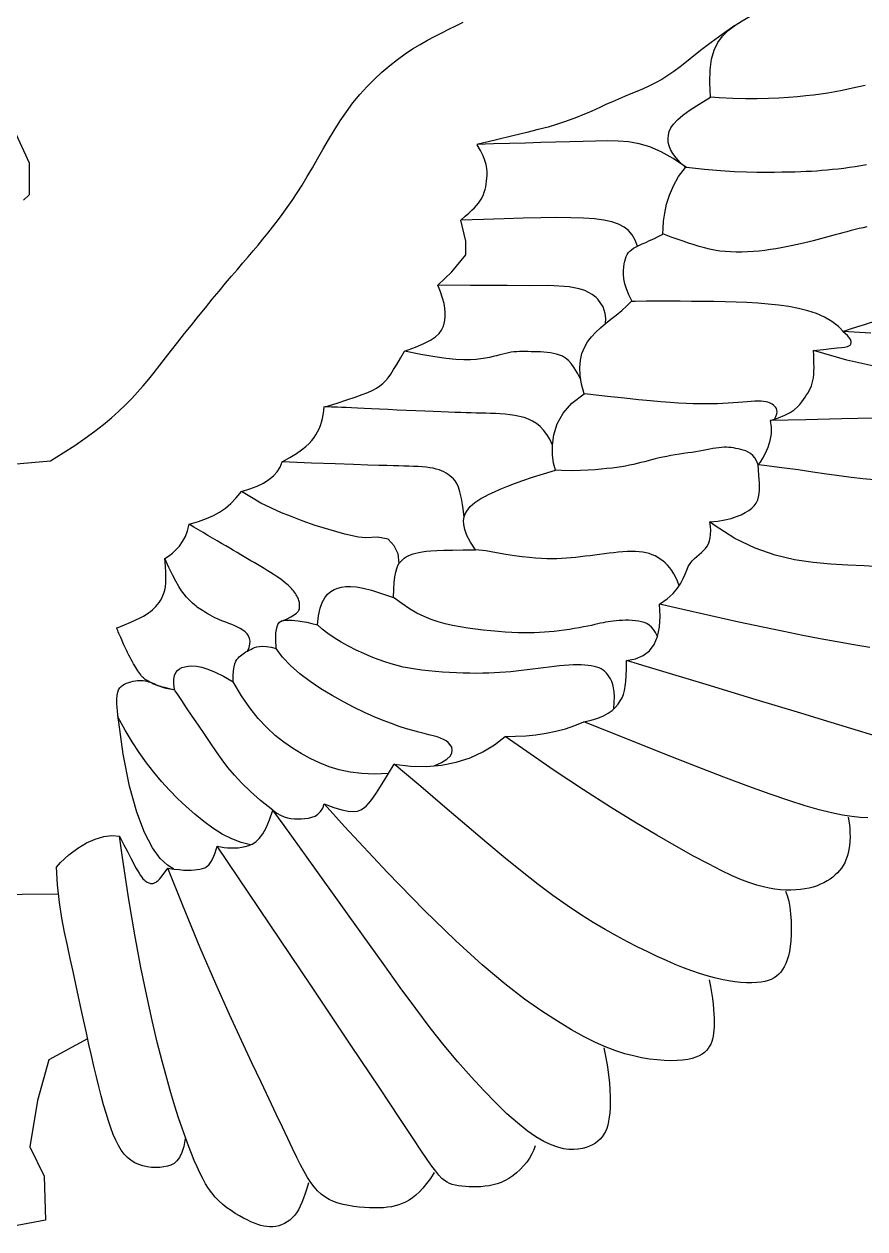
# Paper-space layout 'A0' of a CAD drawing. Header units: millimetres. Extents: x -364 to 825, y -1 to 840.
# Drawn here: x 653.198 to 655.865, y 91.096 to 94.917 of the extents above; entities that cross this region are included whole.
import ezdxf

# ---------------------------------------------------------------- set-up
doc = ezdxf.new("R2010")
doc.units = ezdxf.units.MM
doc.layers.add('ARQ_Vista 01', color=1, linetype='Continuous')

# ---------------------------------------------------------------- blocks, each defined once
blk = doc.blocks.new('BRASÃO ESTADO PARANÁ')
at = {"layer": 'ARQ_Vista 01'}
for points in [[(3334.889, -31011.854), (3335.492, -31011.475), (3336.042, -31011.113), (3336.544, -31010.766), (3337.002, -31010.432), (3337.419, -31010.108), (3337.801, -31009.792), (3338.151, -31009.482), (3338.474, -31009.177), (3338.773, -31008.873), (3339.055, -31008.568), (3339.325, -31008.259), (3339.587, -31007.943), (3339.848, -31007.618), (3340.112, -31007.281), (3340.385, -31006.928), (3340.672, -31006.558), (3340.978, -31006.169), (3341.298, -31005.764), (3341.628, -31005.351), (3341.963, -31004.935), (3342.299, -31004.521), (3342.631, -31004.116), (3342.954, -31003.725), (3343.263, -31003.355), (3343.555, -31003.01), (3343.83, -31002.686), (3344.092, -31002.379), (3344.343, -31002.086), (3344.585, -31001.802), (3344.821, -31001.523), (3345.053, -31001.243), (3345.284, -31000.96), (3345.515, -31000.669), (3345.747, -31000.368), (3345.981, -31000.054), (3346.216, -30999.727), (3346.453, -30999.385), (3346.692, -30999.025), (3346.933, -30998.647), (3347.176, -30998.247), (3347.422, -30997.827), (3347.673, -30997.389), (3347.929, -30996.94), (3348.193, -30996.485), (3348.467, -30996.029), (3348.753, -30995.578), (3349.052, -30995.139), (3349.366, -30994.715), (3349.696, -30994.311), (3350.04, -30993.93), (3350.395, -30993.572), (3350.757, -30993.236), (3351.125, -30992.923), (3351.494, -30992.634), (3351.861, -30992.369), (3352.224, -30992.128), (3352.58, -30991.912), (3352.93, -30991.715), (3353.276, -30991.532), (3353.618, -30991.359), (3353.959, -30991.191), (3354.301, -30991.022), (3354.644, -30990.847)], [(3333.14, -30996.015), (3333.858, -30997.58), (3333.858, -30999.114), (3333.594, -30999.367)], [(3331.763, -31012.128), (3334.889, -31011.854)], [(3366.49, -30994.446), (3366.453, -30993.733), (3366.472, -30993.128), (3366.546, -30992.618), (3366.672, -30992.189), (3366.847, -30991.827), (3367.07, -30991.519), (3367.339, -30991.251), (3367.651, -30991.009), (3368.004, -30990.782), (3368.396, -30990.559), (3368.828, -30990.333), (3369.297, -30990.097), (3369.804, -30989.841), (3370.346, -30989.558), (3370.922, -30989.239), (3371.532, -30988.878)], [(3367.651, -30991.009), (3367.048, -30991.434), (3366.53, -30991.816), (3366.081, -30992.16), (3365.69, -30992.469), (3365.345, -30992.745), (3365.031, -30992.991), (3364.737, -30993.212), (3364.45, -30993.41), (3364.16, -30993.588), (3363.864, -30993.75), (3363.566, -30993.898), (3363.266, -30994.034), (3362.966, -30994.163), (3362.668, -30994.287), (3362.372, -30994.408), (3362.08, -30994.531), (3361.793, -30994.656), (3361.511, -30994.783), (3361.229, -30994.912), (3360.947, -30995.041), (3360.663, -30995.169), (3360.374, -30995.294), (3360.078, -30995.415), (3359.774, -30995.532), (3359.456, -30995.644), (3359.108, -30995.754), (3358.71, -30995.87), (3358.244, -30995.995), (3357.69, -30996.136), (3357.028, -30996.297), (3356.241, -30996.484), (3355.307, -30996.703)], [(3373.904, -30993.885), (3373.52, -30993.969), (3373.151, -30994.047), (3372.798, -30994.118), (3372.455, -30994.182), (3372.116, -30994.241), (3371.773, -30994.293), (3371.419, -30994.34), (3371.049, -30994.383), (3370.654, -30994.42), (3370.228, -30994.454), (3369.766, -30994.483), (3369.266, -30994.506), (3368.73, -30994.52), (3368.159, -30994.521), (3367.553, -30994.508), (3366.912, -30994.477), (3366.49, -30994.446)], [(3365.288, -30997.813), (3365.041, -30997.573), (3364.842, -30997.35), (3364.689, -30997.144), (3364.577, -30996.95), (3364.503, -30996.767), (3364.464, -30996.592), (3364.455, -30996.422), (3364.473, -30996.255), (3364.518, -30996.087), (3364.598, -30995.913), (3364.725, -30995.728), (3364.911, -30995.527), (3365.169, -30995.303), (3365.51, -30995.052), (3365.947, -30994.768), (3366.49, -30994.446)], [(3365.34, -30997.812), (3364.703, -30997.377), (3364.122, -30997.052), (3363.582, -30996.822), (3363.069, -30996.671), (3362.567, -30996.584), (3362.063, -30996.545), (3361.541, -30996.538), (3360.987, -30996.549), (3360.39, -30996.564), (3359.751, -30996.581), (3359.075, -30996.599), (3358.367, -30996.618), (3357.631, -30996.638), (3356.872, -30996.659), (3356.096, -30996.681), (3355.307, -30996.703)], [(3373.959, -30997.685), (3373.686, -30997.732), (3373.413, -30997.774), (3373.141, -30997.814), (3372.871, -30997.85), (3372.603, -30997.882), (3372.339, -30997.911), (3372.08, -30997.936), (3371.825, -30997.958), (3371.576, -30997.977), (3371.328, -30997.992), (3371.075, -30998.005), (3370.812, -30998.015), (3370.534, -30998.024), (3370.235, -30998.031), (3369.91, -30998.036), (3369.554, -30998.041), (3369.16, -30998.045), (3368.716, -30998.044), (3368.212, -30998.034), (3367.634, -30998.01), (3366.971, -30997.968), (3366.21, -30997.903), (3365.34, -30997.812), (3365.279, -30997.804)], [(3354.539, -31000.325), (3354.74, -31000.145), (3354.913, -30999.99), (3355.06, -30999.855), (3355.184, -30999.735), (3355.288, -30999.626), (3355.375, -30999.524), (3355.449, -30999.424), (3355.512, -30999.323), (3355.568, -30999.215), (3355.616, -30999.102), (3355.658, -30998.983), (3355.693, -30998.859), (3355.723, -30998.73), (3355.747, -30998.596), (3355.766, -30998.458), (3355.78, -30998.317), (3355.79, -30998.171), (3355.79, -30998.017), (3355.776, -30997.852), (3355.743, -30997.672), (3355.686, -30997.473), (3355.599, -30997.251), (3355.478, -30997.002), (3355.318, -30996.722)], [(3364.209, -31000.996), (3364.216, -31000.717), (3364.242, -31000.378), (3364.296, -30999.991), (3364.386, -30999.57), (3364.521, -30999.128), (3364.711, -30998.679), (3364.963, -30998.236), (3365.288, -30997.813)], [(3353.434, -31003.445), (3353.434, -31003.445), (3354.103, -31002.8), (3354.778, -31001.987), (3354.777, -31001.337), (3354.539, -31000.325)], [(3362.997, -31001.576), (3362.881, -31001.287), (3362.739, -31001.04), (3362.564, -31000.832), (3362.348, -31000.66), (3362.085, -31000.52), (3361.766, -31000.411), (3361.385, -31000.329), (3360.934, -31000.27), (3360.407, -31000.233), (3359.803, -31000.214), (3359.121, -31000.21), (3358.361, -31000.219), (3357.523, -31000.238), (3356.607, -31000.263), (3355.612, -31000.293), (3354.539, -31000.325)], [(3373.985, -31000.653), (3373.802, -31000.691), (3373.612, -31000.734), (3373.419, -31000.781), (3373.223, -31000.831), (3373.027, -31000.882), (3372.834, -31000.933), (3372.646, -31000.984), (3372.464, -31001.033), (3372.287, -31001.081), (3372.112, -31001.127), (3371.938, -31001.174), (3371.763, -31001.22), (3371.584, -31001.266), (3371.4, -31001.313), (3371.208, -31001.361), (3371.007, -31001.411), (3370.797, -31001.462), (3370.578, -31001.513), (3370.35, -31001.563), (3370.114, -31001.612), (3369.87, -31001.658), (3369.618, -31001.702), (3369.358, -31001.742), (3369.092, -31001.778), (3368.82, -31001.808), (3368.545, -31001.833), (3368.269, -31001.85), (3367.994, -31001.86), (3367.721, -31001.861), (3367.452, -31001.854), (3367.19, -31001.836), (3366.936, -31001.807), (3366.688, -31001.768), (3366.443, -31001.719), (3366.198, -31001.661), (3365.952, -31001.593), (3365.702, -31001.517), (3365.444, -31001.434), (3365.177, -31001.342), (3364.898, -31001.243), (3364.604, -31001.137), (3364.293, -31001.022), (3364.209, -31000.99)], [(3362.721, -31004.197), (3362.572, -31003.899), (3362.464, -31003.624), (3362.389, -31003.372), (3362.345, -31003.142), (3362.324, -31002.934), (3362.323, -31002.746), (3362.335, -31002.577), (3362.356, -31002.426), (3362.381, -31002.293), (3362.412, -31002.176), (3362.45, -31002.071), (3362.496, -31001.978), (3362.554, -31001.895), (3362.624, -31001.818), (3362.709, -31001.747), (3362.81, -31001.678), (3362.929, -31001.611), (3363.065, -31001.542), (3363.218, -31001.471), (3363.387, -31001.394), (3363.571, -31001.31), (3363.77, -31001.217), (3363.983, -31001.113), (3364.209, -31000.996)], [(3372.824, -31005.668), (3373.198, -31005.531), (3373.542, -31005.417), (3373.861, -31005.319), (3374.158, -31005.231), (3374.434, -31005.147), (3374.694, -31005.061), (3374.941, -31004.967), (3375.177, -31004.859), (3375.404, -31004.731), (3375.62, -31004.577), (3375.819, -31004.389), (3375.997, -31004.163), (3376.151, -31003.892), (3376.275, -31003.568), (3376.366, -31003.187), (3376.418, -31002.742)], [(3351.843, -31006.599), (3352.36, -31006.414), (3352.769, -31006.24), (3353.085, -31006.073), (3353.32, -31005.912), (3353.489, -31005.754), (3353.605, -31005.598), (3353.681, -31005.441), (3353.731, -31005.281), (3353.766, -31005.115), (3353.786, -31004.941), (3353.788, -31004.752), (3353.77, -31004.545), (3353.728, -31004.315), (3353.659, -31004.058), (3353.562, -31003.77), (3353.433, -31003.445)], [(3361.468, -31005.28), (3361.475, -31005.037), (3361.45, -31004.805), (3361.348, -31004.485), (3361.1, -31004.113), (3361.021, -31004.029), (3360.83, -31003.882), (3360.474, -31003.706), (3360.197, -31003.616), (3359.721, -31003.518), (3358.74, -31003.458), (3357.8, -31003.482), (3356.758, -31003.454), (3355.894, -31003.454), (3354.989, -31003.453), (3353.433, -31003.445)], [(3374.165, -31005.742), (3372.824, -31005.668)], [(3360.434, -31008.645), (3360.31, -31008.182), (3360.242, -31007.761), (3360.226, -31007.378), (3360.259, -31007.03), (3360.335, -31006.714), (3360.451, -31006.425), (3360.602, -31006.162), (3360.784, -31005.919), (3360.993, -31005.695), (3361.223, -31005.484), (3361.468, -31005.28), (3361.722, -31005.079), (3361.98, -31004.876), (3362.237, -31004.664), (3362.485, -31004.44), (3362.721, -31004.197)], [(3372.886, -31005.717), (3372.619, -31005.425), (3372.307, -31005.178), (3371.955, -31004.972), (3371.566, -31004.802), (3371.147, -31004.665), (3370.702, -31004.555), (3370.235, -31004.468), (3369.752, -31004.4), (3369.256, -31004.346), (3368.75, -31004.305), (3368.235, -31004.274), (3367.713, -31004.252), (3367.185, -31004.237), (3366.653, -31004.228), (3366.118, -31004.222), (3365.581, -31004.218), (3365.044, -31004.214), (3364.507, -31004.212), (3363.97, -31004.212), (3363.43, -31004.215), (3362.89, -31004.223), (3362.69, -31004.229)], [(3371.429, -31006.566), (3371.905, -31006.516), (3372.276, -31006.478), (3372.556, -31006.448), (3372.759, -31006.425), (3372.9, -31006.407), (3372.992, -31006.392), (3373.051, -31006.379), (3373.091, -31006.366), (3373.123, -31006.351), (3373.151, -31006.333), (3373.174, -31006.313), (3373.193, -31006.291), (3373.207, -31006.266), (3373.217, -31006.238), (3373.224, -31006.207), (3373.227, -31006.174), (3373.226, -31006.136), (3373.218, -31006.095), (3373.199, -31006.047), (3373.167, -31005.992), (3373.117, -31005.928), (3373.045, -31005.853), (3372.949, -31005.767), (3372.824, -31005.668)], [(3374.604, -31007.387), (3373.027, -31007.039), (3371.429, -31006.566)], [(3348.041, -31009.264), (3348.604, -31009.088), (3349.081, -31008.935), (3349.48, -31008.802), (3349.812, -31008.684), (3350.086, -31008.576), (3350.312, -31008.473), (3350.5, -31008.371), (3350.659, -31008.265), (3350.799, -31008.151), (3350.926, -31008.022), (3351.05, -31007.873), (3351.175, -31007.697), (3351.31, -31007.487), (3351.462, -31007.239), (3351.637, -31006.945), (3351.843, -31006.599)], [(3360.276, -31007.972), (3360.118, -31007.656), (3359.968, -31007.402), (3359.824, -31007.202), (3359.683, -31007.048), (3359.544, -31006.934), (3359.405, -31006.85), (3359.265, -31006.79), (3359.121, -31006.747), (3358.973, -31006.713), (3358.82, -31006.687), (3358.665, -31006.667), (3358.509, -31006.653), (3358.352, -31006.643), (3358.197, -31006.636), (3358.044, -31006.632), (3357.895, -31006.628), (3357.751, -31006.625), (3357.611, -31006.623), (3357.475, -31006.623), (3357.341, -31006.626), (3357.21, -31006.632), (3357.078, -31006.643), (3356.947, -31006.659), (3356.815, -31006.681), (3356.681, -31006.71), (3356.543, -31006.744), (3356.399, -31006.782), (3356.245, -31006.823), (3356.081, -31006.865), (3355.903, -31006.905), (3355.709, -31006.944), (3355.497, -31006.978), (3355.262, -31007.007), (3354.993, -31007.025), (3354.675, -31007.026), (3354.293, -31007.006), (3353.833, -31006.959), (3353.281, -31006.879), (3352.623, -31006.761), (3351.843, -31006.599)], [(3369.367, -31009.929), (3369.745, -31009.799), (3370.053, -31009.667), (3370.299, -31009.536), (3370.494, -31009.406), (3370.646, -31009.279), (3370.765, -31009.154), (3370.861, -31009.033), (3370.944, -31008.917), (3371.021, -31008.806), (3371.093, -31008.698), (3371.16, -31008.592), (3371.222, -31008.486), (3371.277, -31008.377), (3371.325, -31008.263), (3371.365, -31008.143), (3371.397, -31008.014), (3371.42, -31007.874), (3371.435, -31007.723), (3371.444, -31007.56), (3371.448, -31007.386), (3371.447, -31007.2), (3371.442, -31007.001), (3371.436, -31006.79), (3371.429, -31006.566)], [(3374.313, -31009.817), (3372.787, -31009.845), (3371.056, -31009.884), (3369.367, -31009.929)], [(3359.066, -31012.309), (3358.979, -31011.974), (3358.922, -31011.565), (3358.916, -31011.101), (3358.984, -31010.602), (3359.147, -31010.088), (3359.428, -31009.577), (3359.85, -31009.09), (3360.434, -31008.645)], [(3369.556, -31009.864), (3369.623, -31009.726), (3369.662, -31009.607), (3369.676, -31009.506), (3369.669, -31009.419), (3369.645, -31009.346), (3369.607, -31009.283), (3369.56, -31009.23), (3369.505, -31009.183), (3369.447, -31009.142), (3369.383, -31009.105), (3369.312, -31009.074), (3369.232, -31009.047), (3369.14, -31009.027), (3369.034, -31009.012), (3368.913, -31009.004), (3368.773, -31009.001), (3368.614, -31009.005), (3368.437, -31009.013), (3368.243, -31009.026), (3368.034, -31009.042), (3367.812, -31009.059), (3367.578, -31009.076), (3367.336, -31009.093), (3367.085, -31009.108), (3366.828, -31009.12), (3366.562, -31009.128), (3366.282, -31009.131), (3365.985, -31009.13), (3365.668, -31009.123), (3365.327, -31009.11), (3364.958, -31009.09), (3364.557, -31009.063), (3364.119, -31009.028), (3363.622, -31008.983), (3363.046, -31008.926), (3362.365, -31008.855), (3361.559, -31008.768), (3360.605, -31008.663), (3360.434, -31008.644)], [(3345.979, -31011.908), (3346.35, -31011.695), (3346.656, -31011.503), (3346.907, -31011.329), (3347.108, -31011.171), (3347.27, -31011.022), (3347.399, -31010.881), (3347.505, -31010.743), (3347.595, -31010.605), (3347.675, -31010.462), (3347.748, -31010.315), (3347.812, -31010.161), (3347.867, -31009.999), (3347.912, -31009.83), (3347.948, -31009.651), (3347.974, -31009.462), (3347.989, -31009.261)], [(3358.916, -31011.101), (3358.788, -31010.825), (3358.647, -31010.587), (3358.494, -31010.385), (3358.328, -31010.215), (3358.152, -31010.073), (3357.965, -31009.957), (3357.767, -31009.863), (3357.56, -31009.787), (3357.344, -31009.727), (3357.12, -31009.681), (3356.891, -31009.646), (3356.658, -31009.621), (3356.423, -31009.603), (3356.187, -31009.591), (3355.953, -31009.584), (3355.723, -31009.578), (3355.496, -31009.572), (3355.269, -31009.567), (3355.036, -31009.561), (3354.791, -31009.554), (3354.53, -31009.546), (3354.247, -31009.537), (3353.936, -31009.525), (3353.591, -31009.512), (3353.211, -31009.497), (3352.802, -31009.479), (3352.373, -31009.461), (3351.933, -31009.441), (3351.492, -31009.422), (3351.059, -31009.402), (3350.643, -31009.383), (3350.254, -31009.365), (3349.899, -31009.349), (3349.58, -31009.334), (3349.294, -31009.321), (3349.042, -31009.309), (3348.822, -31009.299), (3348.633, -31009.291), (3348.475, -31009.283), (3348.346, -31009.278), (3348.246, -31009.273), (3348.17, -31009.269), (3348.116, -31009.267), (3348.08, -31009.265), (3348.058, -31009.264), (3348.046, -31009.264), (3348.042, -31009.264), (3348.041, -31009.264), (3348.041, -31009.264), (3348.041, -31009.264), (3348.041, -31009.264), (3348.041, -31009.264), (3348.041, -31009.264), (3348.041, -31009.264), (3348.041, -31009.264), (3348.041, -31009.264), (3348.041, -31009.264), (3348.041, -31009.264), (3348.041, -31009.264), (3348.041, -31009.264), (3348.041, -31009.264), (3348.041, -31009.264), (3348.041, -31009.264), (3348.041, -31009.264)], [(3368.767, -31012.039), (3368.877, -31011.917), (3369.003, -31011.727), (3369.132, -31011.482), (3369.25, -31011.196), (3369.346, -31010.884), (3369.406, -31010.56), (3369.417, -31010.237), (3369.367, -31009.929)], [(3374.329, -31012.762), (3373.788, -31012.717), (3373.235, -31012.655), (3372.66, -31012.58), (3372.05, -31012.493), (3371.396, -31012.396), (3370.687, -31012.292), (3369.911, -31012.184), (3369.057, -31012.073), (3368.767, -31012.039)], [(3368.767, -31012.039), (3368.699, -31011.857), (3368.615, -31011.71), (3368.518, -31011.594), (3368.41, -31011.504), (3368.296, -31011.435), (3368.176, -31011.384), (3368.056, -31011.344), (3367.936, -31011.313), (3367.821, -31011.285), (3367.708, -31011.261), (3367.597, -31011.24), (3367.486, -31011.224), (3367.374, -31011.213), (3367.26, -31011.207), (3367.141, -31011.207), (3367.018, -31011.213), (3366.888, -31011.226), (3366.751, -31011.244), (3366.608, -31011.267), (3366.457, -31011.293), (3366.299, -31011.323), (3366.134, -31011.354), (3365.961, -31011.386), (3365.78, -31011.418), (3365.592, -31011.449), (3365.397, -31011.479), (3365.199, -31011.51), (3364.998, -31011.541), (3364.797, -31011.572), (3364.597, -31011.606), (3364.4, -31011.641), (3364.209, -31011.679), (3364.025, -31011.719), (3363.846, -31011.762), (3363.67, -31011.807), (3363.498, -31011.852), (3363.326, -31011.897), (3363.154, -31011.942), (3362.98, -31011.986), (3362.801, -31012.028), (3362.618, -31012.067), (3362.426, -31012.104), (3362.224, -31012.138), (3362.008, -31012.171), (3361.777, -31012.201), (3361.526, -31012.23), (3361.255, -31012.257), (3360.959, -31012.282), (3360.634, -31012.306), (3360.268, -31012.323), (3359.846, -31012.33), (3359.354, -31012.323), (3359.066, -31012.309)], [(3344.025, -31013.317), (3344.43, -31013.197), (3344.783, -31013.064), (3345.087, -31012.917), (3345.344, -31012.754), (3345.559, -31012.574), (3345.734, -31012.374), (3345.873, -31012.152), (3345.979, -31011.908)], [(3354.691, -31014.541), (3354.626, -31014.045), (3354.558, -31013.651), (3354.488, -31013.345), (3354.415, -31013.113), (3354.34, -31012.942), (3354.262, -31012.816), (3354.182, -31012.722), (3354.099, -31012.646), (3354.013, -31012.576), (3353.922, -31012.509), (3353.826, -31012.447), (3353.723, -31012.389), (3353.611, -31012.336), (3353.489, -31012.289), (3353.355, -31012.248), (3353.208, -31012.213), (3353.047, -31012.185), (3352.872, -31012.162), (3352.684, -31012.145), (3352.483, -31012.131), (3352.27, -31012.121), (3352.046, -31012.113), (3351.811, -31012.106), (3351.565, -31012.1), (3351.304, -31012.093), (3350.995, -31012.085), (3350.6, -31012.073), (3350.079, -31012.056), (3349.395, -31012.033), (3348.51, -31012.001), (3347.384, -31011.96), (3345.979, -31011.908)], [(3366.466, -31014.778), (3366.844, -31014.737), (3367.179, -31014.68), (3367.475, -31014.609), (3367.735, -31014.526), (3367.961, -31014.433), (3368.157, -31014.333), (3368.324, -31014.228), (3368.466, -31014.118), (3368.585, -31014.005), (3368.682, -31013.877), (3368.756, -31013.721), (3368.806, -31013.523), (3368.832, -31013.269), (3368.835, -31012.946), (3368.813, -31012.541), (3368.767, -31012.039)], [(3355.242, -31016.122), (3354.998, -31015.746), (3354.828, -31015.423), (3354.721, -31015.146), (3354.67, -31014.911), (3354.663, -31014.711), (3354.691, -31014.541), (3354.745, -31014.395), (3354.816, -31014.267), (3354.895, -31014.152), (3354.984, -31014.047), (3355.085, -31013.948), (3355.203, -31013.853), (3355.34, -31013.76), (3355.498, -31013.664), (3355.682, -31013.565), (3355.894, -31013.458), (3356.138, -31013.341), (3356.416, -31013.215), (3356.735, -31013.08), (3357.097, -31012.938), (3357.507, -31012.789), (3357.969, -31012.634), (3358.487, -31012.474), (3359.066, -31012.309)], [(3341.527, -31014.894), (3341.964, -31014.761), (3342.346, -31014.624), (3342.681, -31014.476), (3342.981, -31014.31), (3343.255, -31014.118), (3343.514, -31013.894), (3343.767, -31013.629), (3344.025, -31013.317)], [(3351.583, -31016.762), (3351.583, -31016.762), (3351.538, -31016.309), (3351.335, -31015.93), (3351.047, -31015.602), (3350.55, -31015.515), (3349.981, -31015.546), (3349.636, -31015.503), (3348.982, -31015.364), (3347.564, -31014.95), (3346.939, -31014.724), (3346.374, -31014.509), (3345.937, -31014.343), (3344.951, -31013.883), (3344.51, -31013.614), (3344.025, -31013.317)], [(3374.59, -31016.928), (3373.85, -31016.89), (3373.075, -31016.85), (3372.258, -31016.802), (3371.4, -31016.724), (3370.506, -31016.589), (3369.581, -31016.37), (3368.629, -31016.04), (3367.654, -31015.571), (3366.661, -31014.938), (3366.466, -31014.778)], [(3340.361, -31016.538), (3340.539, -31016.419), (3340.717, -31016.281), (3340.892, -31016.12), (3341.057, -31015.934), (3341.208, -31015.72), (3341.34, -31015.478), (3341.448, -31015.203), (3341.527, -31014.894)], [(3345.899, -31019.553), (3346.182, -31019.43), (3346.398, -31019.324), (3346.556, -31019.23), (3346.667, -31019.149), (3346.738, -31019.076), (3346.779, -31019.012), (3346.799, -31018.953), (3346.807, -31018.897), (3346.811, -31018.844), (3346.813, -31018.792), (3346.812, -31018.741), (3346.807, -31018.69), (3346.8, -31018.64), (3346.79, -31018.59), (3346.776, -31018.539), (3346.758, -31018.487), (3346.737, -31018.434), (3346.713, -31018.38), (3346.684, -31018.324), (3346.651, -31018.267), (3346.613, -31018.209), (3346.571, -31018.149), (3346.525, -31018.088), (3346.473, -31018.026), (3346.416, -31017.963), (3346.353, -31017.898), (3346.283, -31017.831), (3346.206, -31017.762), (3346.121, -31017.691), (3346.028, -31017.616), (3345.924, -31017.539), (3345.81, -31017.459), (3345.686, -31017.375), (3345.552, -31017.288), (3345.41, -31017.198), (3345.261, -31017.106), (3345.108, -31017.013), (3344.951, -31016.919), (3344.792, -31016.825), (3344.633, -31016.731), (3344.475, -31016.637), (3344.316, -31016.544), (3344.156, -31016.449), (3343.992, -31016.352), (3343.824, -31016.252), (3343.649, -31016.149), (3343.467, -31016.041), (3343.275, -31015.928), (3343.073, -31015.808), (3342.862, -31015.683), (3342.644, -31015.555), (3342.422, -31015.423), (3342.197, -31015.29), (3341.972, -31015.157), (3341.748, -31015.024), (3341.527, -31014.894)], [(3364.046, -31018.715), (3364.412, -31018.456), (3364.696, -31018.202), (3364.91, -31017.953), (3365.068, -31017.715), (3365.186, -31017.488), (3365.275, -31017.278), (3365.352, -31017.086), (3365.428, -31016.915), (3365.517, -31016.768), (3365.617, -31016.641), (3365.724, -31016.53), (3365.835, -31016.43), (3365.946, -31016.337), (3366.055, -31016.247), (3366.156, -31016.154), (3366.248, -31016.056), (3366.326, -31015.947), (3366.39, -31015.826), (3366.439, -31015.692), (3366.475, -31015.544), (3366.495, -31015.379), (3366.501, -31015.198), (3366.491, -31014.998), (3366.466, -31014.778)], [(3351.316, -31018.401), (3351.324, -31018.003), (3351.343, -31017.674), (3351.373, -31017.404), (3351.413, -31017.187), (3351.462, -31017.013), (3351.519, -31016.874), (3351.583, -31016.762), (3351.655, -31016.669), (3351.733, -31016.588), (3351.817, -31016.516), (3351.91, -31016.452), (3352.011, -31016.397), (3352.123, -31016.349), (3352.245, -31016.307), (3352.379, -31016.27), (3352.525, -31016.239), (3352.687, -31016.211), (3352.875, -31016.186), (3353.102, -31016.166), (3353.379, -31016.15), (3353.719, -31016.137), (3354.135, -31016.128), (3354.639, -31016.123), (3355.242, -31016.122)], [(3364.989, -31017.834), (3364.915, -31017.623), (3364.832, -31017.434), (3364.742, -31017.264), (3364.645, -31017.112), (3364.542, -31016.976), (3364.434, -31016.854), (3364.322, -31016.745), (3364.205, -31016.647), (3364.086, -31016.558), (3363.962, -31016.479), (3363.833, -31016.409), (3363.698, -31016.349), (3363.556, -31016.299), (3363.406, -31016.258), (3363.246, -31016.227), (3363.075, -31016.206), (3362.893, -31016.195), (3362.701, -31016.194), (3362.5, -31016.2), (3362.291, -31016.212), (3362.076, -31016.231), (3361.856, -31016.254), (3361.633, -31016.28), (3361.407, -31016.308), (3361.179, -31016.338), (3360.952, -31016.367), (3360.723, -31016.397), (3360.495, -31016.426), (3360.267, -31016.453), (3360.039, -31016.478), (3359.813, -31016.5), (3359.587, -31016.519), (3359.362, -31016.533), (3359.134, -31016.542), (3358.899, -31016.546), (3358.653, -31016.544), (3358.39, -31016.534), (3358.108, -31016.516), (3357.801, -31016.489), (3357.466, -31016.453), (3357.097, -31016.405), (3356.689, -31016.344), (3356.234, -31016.264), (3355.726, -31016.163), (3355.242, -31016.122)], [(3338.05, -31019.863), (3338.42, -31019.71), (3338.725, -31019.58), (3338.973, -31019.469), (3339.174, -31019.372), (3339.335, -31019.288), (3339.467, -31019.211), (3339.576, -31019.138), (3339.673, -31019.065), (3339.765, -31018.989), (3339.852, -31018.909), (3339.934, -31018.825), (3340.012, -31018.735), (3340.084, -31018.639), (3340.15, -31018.537), (3340.211, -31018.428), (3340.265, -31018.311), (3340.312, -31018.184), (3340.352, -31018.043), (3340.383, -31017.881), (3340.403, -31017.692), (3340.413, -31017.469), (3340.409, -31017.207), (3340.393, -31016.898), (3340.361, -31016.538)], [(3344.311, -31020.966), (3344.393, -31020.791), (3344.435, -31020.632), (3344.443, -31020.488), (3344.419, -31020.359), (3344.368, -31020.242), (3344.294, -31020.137), (3344.201, -31020.043), (3344.092, -31019.959), (3343.971, -31019.884), (3343.841, -31019.815), (3343.704, -31019.753), (3343.563, -31019.695), (3343.42, -31019.64), (3343.278, -31019.587), (3343.138, -31019.535), (3343.003, -31019.482), (3342.876, -31019.426), (3342.756, -31019.369), (3342.642, -31019.311), (3342.535, -31019.252), (3342.434, -31019.194), (3342.339, -31019.136), (3342.249, -31019.08), (3342.164, -31019.027), (3342.083, -31018.975), (3342.005, -31018.924), (3341.928, -31018.871), (3341.85, -31018.814), (3341.771, -31018.75), (3341.688, -31018.678), (3341.599, -31018.593), (3341.503, -31018.495), (3341.399, -31018.38), (3341.285, -31018.242), (3341.161, -31018.074), (3341.026, -31017.869), (3340.879, -31017.62), (3340.72, -31017.319), (3340.547, -31016.961), (3340.361, -31016.538)], [(3347.672, -31019.71), (3347.718, -31019.273), (3347.792, -31018.917), (3347.891, -31018.632), (3348.012, -31018.411), (3348.15, -31018.242), (3348.304, -31018.116), (3348.469, -31018.024), (3348.643, -31017.956), (3348.825, -31017.905), (3349.026, -31017.873), (3349.257, -31017.867), (3349.531, -31017.892), (3349.862, -31017.952), (3350.261, -31018.054), (3350.741, -31018.201), (3351.316, -31018.401)], [(3374.126, -31020.796), (3373.358, -31020.664), (3372.564, -31020.523), (3371.748, -31020.373), (3370.905, -31020.212), (3369.999, -31020.031), (3368.992, -31019.822), (3367.843, -31019.574), (3366.511, -31019.278), (3364.955, -31018.925), (3364.046, -31018.715)], [(3363.957, -31020.266), (3363.861, -31020.083), (3363.761, -31019.934), (3363.658, -31019.814), (3363.55, -31019.721), (3363.435, -31019.65), (3363.314, -31019.597), (3363.185, -31019.559), (3363.047, -31019.532), (3362.9, -31019.513), (3362.746, -31019.499), (3362.587, -31019.492), (3362.427, -31019.49), (3362.268, -31019.493), (3362.114, -31019.501), (3361.966, -31019.512), (3361.828, -31019.526), (3361.7, -31019.543), (3361.582, -31019.562), (3361.466, -31019.584), (3361.351, -31019.609), (3361.23, -31019.636), (3361.1, -31019.666), (3360.956, -31019.698), (3360.795, -31019.733), (3360.612, -31019.771), (3360.411, -31019.81), (3360.195, -31019.849), (3359.967, -31019.889), (3359.73, -31019.927), (3359.489, -31019.963), (3359.246, -31019.996), (3359.006, -31020.025), (3358.771, -31020.048), (3358.537, -31020.067), (3358.302, -31020.081), (3358.062, -31020.089), (3357.813, -31020.093), (3357.551, -31020.091), (3357.274, -31020.084), (3356.976, -31020.072), (3356.657, -31020.055), (3356.319, -31020.032), (3355.966, -31020.003), (3355.603, -31019.967), (3355.234, -31019.923), (3354.864, -31019.872), (3354.497, -31019.812), (3354.138, -31019.744), (3353.789, -31019.665), (3353.447, -31019.571), (3353.109, -31019.457), (3352.77, -31019.317), (3352.425, -31019.147), (3352.071, -31018.941), (3351.702, -31018.694), (3351.316, -31018.401)], [(3362.47, -31021.421), (3362.9, -31021.341), (3363.265, -31021.184), (3363.562, -31020.952), (3363.793, -31020.645), (3363.957, -31020.266), (3364.054, -31019.817), (3364.084, -31019.299), (3364.046, -31018.715)], [(3345.695, -31020.841), (3345.672, -31020.417), (3345.68, -31020.093), (3345.715, -31019.855), (3345.773, -31019.689), (3345.851, -31019.583), (3345.946, -31019.522), (3346.054, -31019.494), (3346.172, -31019.483), (3346.298, -31019.48), (3346.433, -31019.484), (3346.583, -31019.494), (3346.75, -31019.514), (3346.939, -31019.544), (3347.153, -31019.586), (3347.396, -31019.641), (3347.672, -31019.71)], [(3340.835, -31022.836), (3340.635, -31022.787), (3340.473, -31022.747), (3340.345, -31022.713), (3340.244, -31022.686), (3340.165, -31022.662), (3340.104, -31022.643), (3340.054, -31022.625), (3340.01, -31022.608), (3339.968, -31022.592), (3339.927, -31022.575), (3339.887, -31022.558), (3339.846, -31022.541), (3339.806, -31022.524), (3339.766, -31022.506), (3339.725, -31022.488), (3339.683, -31022.469), (3339.641, -31022.449), (3339.598, -31022.429), (3339.555, -31022.407), (3339.511, -31022.382), (3339.467, -31022.355), (3339.422, -31022.324), (3339.378, -31022.29), (3339.334, -31022.251), (3339.291, -31022.208), (3339.247, -31022.159), (3339.204, -31022.105), (3339.159, -31022.046), (3339.114, -31021.981), (3339.067, -31021.911), (3339.019, -31021.835), (3338.969, -31021.754), (3338.917, -31021.667), (3338.863, -31021.574), (3338.807, -31021.476), (3338.749, -31021.373), (3338.691, -31021.266), (3338.633, -31021.154), (3338.573, -31021.038), (3338.514, -31020.918), (3338.456, -31020.794), (3338.398, -31020.67), (3338.343, -31020.547), (3338.291, -31020.429), (3338.242, -31020.317), (3338.198, -31020.214), (3338.159, -31020.123), (3338.127, -31020.047), (3338.102, -31019.986), (3338.083, -31019.941), (3338.069, -31019.909), (3338.06, -31019.887), (3338.054, -31019.873), (3338.051, -31019.867), (3338.05, -31019.864), (3338.05, -31019.863), (3338.05, -31019.863), (3338.05, -31019.863), (3338.05, -31019.863), (3338.05, -31019.863), (3338.05, -31019.863), (3338.05, -31019.863), (3338.05, -31019.863), (3338.05, -31019.863), (3338.05, -31019.863), (3338.05, -31019.863), (3338.05, -31019.863), (3338.05, -31019.863), (3338.05, -31019.863), (3338.05, -31019.863), (3338.05, -31019.863), (3338.05, -31019.863)], [(3361.861, -31023.729), (3361.884, -31023.417), (3361.888, -31023.149), (3361.876, -31022.92), (3361.85, -31022.725), (3361.812, -31022.559), (3361.763, -31022.418), (3361.707, -31022.297), (3361.645, -31022.192), (3361.579, -31022.099), (3361.508, -31022.015), (3361.431, -31021.942), (3361.347, -31021.877), (3361.255, -31021.821), (3361.153, -31021.773), (3361.041, -31021.733), (3360.918, -31021.699), (3360.782, -31021.672), (3360.634, -31021.65), (3360.473, -31021.636), (3360.299, -31021.627), (3360.114, -31021.624), (3359.916, -31021.628), (3359.706, -31021.638), (3359.484, -31021.653), (3359.251, -31021.675), (3359.007, -31021.702), (3358.756, -31021.732), (3358.498, -31021.765), (3358.236, -31021.8), (3357.972, -31021.834), (3357.708, -31021.868), (3357.446, -31021.901), (3357.187, -31021.93), (3356.93, -31021.956), (3356.671, -31021.978), (3356.409, -31021.997), (3356.142, -31022.012), (3355.867, -31022.023), (3355.582, -31022.03), (3355.284, -31022.032), (3354.972, -31022.029), (3354.649, -31022.022), (3354.319, -31022.01), (3353.984, -31021.993), (3353.648, -31021.971), (3353.315, -31021.945), (3352.988, -31021.913), (3352.671, -31021.877), (3352.366, -31021.836), (3352.07, -31021.788), (3351.778, -31021.731), (3351.487, -31021.663), (3351.192, -31021.581), (3350.888, -31021.485), (3350.572, -31021.372), (3350.239, -31021.24), (3349.886, -31021.087), (3349.523, -31020.917), (3349.158, -31020.732), (3348.802, -31020.536), (3348.466, -31020.333), (3348.158, -31020.125), (3347.89, -31019.916), (3347.672, -31019.71)], [(3343.628, -31022.437), (3343.634, -31022.143), (3343.651, -31021.905), (3343.679, -31021.716), (3343.715, -31021.568), (3343.759, -31021.454), (3343.81, -31021.367), (3343.864, -31021.298), (3343.921, -31021.241), (3343.98, -31021.189), (3344.041, -31021.14), (3344.104, -31021.094), (3344.17, -31021.05), (3344.238, -31021.008), (3344.311, -31020.966), (3344.387, -31020.924), (3344.468, -31020.882), (3344.555, -31020.838), (3344.651, -31020.798), (3344.762, -31020.764), (3344.892, -31020.741), (3345.046, -31020.733), (3345.227, -31020.744), (3345.442, -31020.779), (3345.695, -31020.841)], [(3353.249, -31026.457), (3353.603, -31026.303), (3353.855, -31026.148), (3354.018, -31025.995), (3354.104, -31025.846), (3354.126, -31025.704), (3354.097, -31025.573), (3354.029, -31025.454), (3353.934, -31025.35), (3353.824, -31025.264), (3353.698, -31025.193), (3353.555, -31025.132), (3353.393, -31025.078), (3353.211, -31025.027), (3353.006, -31024.975), (3352.776, -31024.918), (3352.52, -31024.852), (3352.237, -31024.774), (3351.925, -31024.681), (3351.585, -31024.57), (3351.215, -31024.439), (3350.815, -31024.286), (3350.385, -31024.107), (3349.924, -31023.9), (3349.432, -31023.663), (3348.91, -31023.393), (3348.373, -31023.094), (3347.835, -31022.768), (3347.313, -31022.418), (3346.822, -31022.047), (3346.378, -31021.659), (3345.997, -31021.256), (3345.695, -31020.841)], [(3360.417, -31024.347), (3360.781, -31024.275), (3361.096, -31024.181), (3361.365, -31024.068), (3361.593, -31023.941), (3361.783, -31023.803), (3361.94, -31023.656), (3362.068, -31023.504), (3362.171, -31023.351), (3362.253, -31023.197), (3362.318, -31023.037), (3362.366, -31022.86), (3362.403, -31022.658), (3362.428, -31022.422), (3362.446, -31022.143), (3362.46, -31021.813), (3362.47, -31021.421)], [(3374.638, -31025.102), (3373.578, -31024.783), (3372.27, -31024.387), (3370.658, -31023.898), (3368.681, -31023.298), (3366.284, -31022.572), (3363.406, -31021.703), (3362.47, -31021.421)], [(3340.813, -31022.803), (3340.791, -31022.529), (3340.796, -31022.306), (3340.826, -31022.129), (3340.88, -31021.992), (3340.958, -31021.888), (3341.057, -31021.811), (3341.177, -31021.756), (3341.317, -31021.717), (3341.475, -31021.689), (3341.658, -31021.678), (3341.872, -31021.693), (3342.124, -31021.742), (3342.418, -31021.832), (3342.763, -31021.973), (3343.164, -31022.171), (3343.628, -31022.437)], [(3338.122, -31024.207), (3338.085, -31023.823), (3338.065, -31023.513), (3338.061, -31023.266), (3338.073, -31023.074), (3338.099, -31022.927), (3338.14, -31022.816), (3338.195, -31022.73), (3338.262, -31022.662), (3338.341, -31022.602), (3338.43, -31022.55), (3338.527, -31022.504), (3338.629, -31022.466), (3338.734, -31022.434), (3338.841, -31022.409), (3338.946, -31022.391), (3339.048, -31022.379), (3339.145, -31022.373), (3339.237, -31022.373), (3339.325, -31022.379), (3339.409, -31022.391), (3339.492, -31022.408), (3339.573, -31022.431), (3339.653, -31022.458), (3339.733, -31022.491), (3339.815, -31022.528), (3339.902, -31022.568), (3340, -31022.61), (3340.113, -31022.652), (3340.246, -31022.694), (3340.404, -31022.734), (3340.591, -31022.771), (3340.813, -31022.803)], [(3351.071, -31026.822), (3350.404, -31026.853), (3349.792, -31026.832), (3349.229, -31026.764), (3348.708, -31026.653), (3348.22, -31026.505), (3347.76, -31026.323), (3347.32, -31026.111), (3346.892, -31025.876), (3346.472, -31025.617), (3346.056, -31025.329), (3345.645, -31025.002), (3345.238, -31024.626), (3344.833, -31024.191), (3344.431, -31023.687), (3344.029, -31023.106), (3343.628, -31022.437)], [(3345.531, -31028.586), (3344.945, -31028.117), (3344.454, -31027.689), (3344.04, -31027.291), (3343.688, -31026.913), (3343.38, -31026.545), (3343.099, -31026.175), (3342.83, -31025.793), (3342.556, -31025.389), (3342.265, -31024.957), (3341.966, -31024.514), (3341.673, -31024.08), (3341.402, -31023.677), (3341.166, -31023.327), (3340.979, -31023.05), (3340.857, -31022.868), (3340.813, -31022.803)], [(3340.788, -31031.402), (3340.482, -31031.224), (3340.134, -31030.893), (3339.762, -31030.38), (3339.382, -31029.654), (3339.009, -31028.685), (3338.661, -31027.442), (3338.354, -31025.896), (3338.104, -31024.015)], [(3344.46, -31030.241), (3344.011, -31030.129), (3343.56, -31029.954), (3343.11, -31029.725), (3342.663, -31029.448), (3342.223, -31029.131), (3341.791, -31028.782), (3341.371, -31028.409), (3340.964, -31028.02), (3340.574, -31027.619), (3340.198, -31027.203), (3339.835, -31026.77), (3339.481, -31026.312), (3339.134, -31025.826), (3338.793, -31025.307), (3338.455, -31024.749), (3338.117, -31024.149)], [(3356.659, -31025.05), (3357.149, -31025.042), (3357.64, -31025.016), (3358.13, -31024.969), (3358.614, -31024.9), (3359.088, -31024.805), (3359.55, -31024.683), (3359.994, -31024.531), (3360.417, -31024.347)], [(3374.018, -31028.955), (3373.657, -31028.934), (3373.257, -31028.891), (3372.805, -31028.82), (3372.289, -31028.713), (3371.698, -31028.566), (3371.018, -31028.372), (3370.239, -31028.125), (3369.346, -31027.818), (3368.319, -31027.446), (3367.136, -31027), (3365.776, -31026.475), (3364.218, -31025.862), (3362.438, -31025.155), (3360.417, -31024.347)], [(3351.337, -31026.381), (3352.121, -31026.476), (3352.882, -31026.489), (3353.615, -31026.424), (3354.315, -31026.285), (3354.975, -31026.074), (3355.59, -31025.796), (3356.153, -31025.453), (3356.659, -31025.05)], [(3373.091, -31028.924), (3373.13, -31029.182), (3373.156, -31029.427), (3373.17, -31029.66), (3373.172, -31029.881), (3373.163, -31030.09), (3373.144, -31030.287), (3373.115, -31030.473), (3373.078, -31030.646), (3373.033, -31030.807), (3372.979, -31030.958), (3372.917, -31031.099), (3372.846, -31031.23), (3372.765, -31031.354), (3372.675, -31031.47), (3372.576, -31031.58), (3372.466, -31031.686), (3372.346, -31031.786), (3372.216, -31031.882), (3372.075, -31031.972), (3371.924, -31032.056), (3371.763, -31032.133), (3371.591, -31032.202), (3371.408, -31032.263), (3371.215, -31032.314), (3371.012, -31032.355), (3370.798, -31032.386), (3370.574, -31032.406), (3370.34, -31032.414), (3370.096, -31032.41), (3369.842, -31032.394), (3369.578, -31032.364), (3369.305, -31032.32), (3369.021, -31032.26), (3368.714, -31032.178), (3368.372, -31032.066), (3367.981, -31031.917), (3367.53, -31031.721), (3367.004, -31031.472), (3366.392, -31031.161), (3365.68, -31030.782), (3364.857, -31030.325), (3363.92, -31029.786), (3362.867, -31029.157), (3361.699, -31028.433), (3360.413, -31027.609), (3359.007, -31026.677), (3357.482, -31025.632), (3356.659, -31025.05)], [(3347.993, -31028.273), (3348.454, -31028.449), (3348.832, -31028.566), (3349.139, -31028.63), (3349.386, -31028.648), (3349.584, -31028.626), (3349.744, -31028.572), (3349.878, -31028.49), (3349.997, -31028.388), (3350.11, -31028.271), (3350.227, -31028.131), (3350.352, -31027.962), (3350.493, -31027.755), (3350.655, -31027.501), (3350.846, -31027.193), (3351.071, -31026.822), (3351.337, -31026.381)], [(3370.084, -31032.455), (3370.168, -31032.675), (3370.235, -31032.938), (3370.287, -31033.234), (3370.324, -31033.552), (3370.347, -31033.881), (3370.357, -31034.212), (3370.354, -31034.533), (3370.339, -31034.833), (3370.312, -31035.105), (3370.274, -31035.348), (3370.226, -31035.565), (3370.168, -31035.758), (3370.102, -31035.929), (3370.026, -31036.081), (3369.944, -31036.215), (3369.853, -31036.335), (3369.756, -31036.441), (3369.65, -31036.535), (3369.533, -31036.616), (3369.403, -31036.685), (3369.257, -31036.741), (3369.093, -31036.786), (3368.91, -31036.819), (3368.704, -31036.84), (3368.474, -31036.849), (3368.222, -31036.846), (3367.949, -31036.829), (3367.656, -31036.799), (3367.346, -31036.754), (3367.02, -31036.693), (3366.68, -31036.617), (3366.328, -31036.523), (3365.964, -31036.412), (3365.589, -31036.283), (3365.2, -31036.137), (3364.797, -31035.972), (3364.377, -31035.79), (3363.941, -31035.59), (3363.485, -31035.372), (3363.01, -31035.137), (3362.513, -31034.882), (3361.992, -31034.604), (3361.445, -31034.297), (3360.869, -31033.956), (3360.262, -31033.575), (3359.622, -31033.149), (3358.945, -31032.671), (3358.23, -31032.138), (3357.472, -31031.543), (3356.66, -31030.881), (3355.781, -31030.146), (3354.822, -31029.334), (3353.771, -31028.44), (3352.614, -31027.457), (3351.337, -31026.381), (3351.337, -31026.381)], [(3345.531, -31028.586), (3345.716, -31028.725), (3345.893, -31028.829), (3346.065, -31028.905), (3346.233, -31028.955), (3346.398, -31028.985), (3346.562, -31028.999), (3346.726, -31029.001), (3346.893, -31028.994), (3347.062, -31028.983), (3347.231, -31028.962), (3347.395, -31028.924), (3347.55, -31028.865), (3347.692, -31028.776), (3347.816, -31028.652), (3347.917, -31028.487), (3347.993, -31028.273)], [(3366.434, -31036.709), (3366.493, -31037.023), (3366.541, -31037.321), (3366.581, -31037.602), (3366.611, -31037.866), (3366.634, -31038.114), (3366.649, -31038.345), (3366.659, -31038.56), (3366.662, -31038.759), (3366.66, -31038.942), (3366.653, -31039.111), (3366.639, -31039.266), (3366.618, -31039.409), (3366.589, -31039.542), (3366.551, -31039.665), (3366.504, -31039.781), (3366.447, -31039.891), (3366.379, -31039.996), (3366.298, -31040.095), (3366.201, -31040.188), (3366.086, -31040.273), (3365.951, -31040.349), (3365.792, -31040.417), (3365.609, -31040.474), (3365.398, -31040.519), (3365.157, -31040.553), (3364.888, -31040.574), (3364.594, -31040.58), (3364.275, -31040.57), (3363.934, -31040.544), (3363.573, -31040.5), (3363.193, -31040.436), (3362.798, -31040.353), (3362.387, -31040.246), (3361.954, -31040.11), (3361.489, -31039.936), (3360.986, -31039.716), (3360.436, -31039.441), (3359.829, -31039.104), (3359.159, -31038.695), (3358.417, -31038.208), (3357.589, -31037.626), (3356.646, -31036.904), (3355.552, -31035.99), (3354.272, -31034.832), (3352.771, -31033.376), (3351.014, -31031.571), (3348.966, -31029.364), (3347.993, -31028.273)], [(3342.87, -31030.315), (3343.032, -31030.344), (3343.197, -31030.367), (3343.363, -31030.384), (3343.531, -31030.392), (3343.699, -31030.392), (3343.868, -31030.382), (3344.037, -31030.36), (3344.207, -31030.326), (3344.375, -31030.278), (3344.544, -31030.204), (3344.711, -31030.094), (3344.878, -31029.935), (3345.043, -31029.717), (3345.207, -31029.427), (3345.37, -31029.054), (3345.531, -31028.586)], [(3361.379, -31039.966), (3361.477, -31040.438), (3361.554, -31040.873), (3361.611, -31041.274), (3361.651, -31041.642), (3361.677, -31041.98), (3361.688, -31042.29), (3361.689, -31042.573), (3361.681, -31042.832), (3361.665, -31043.069), (3361.642, -31043.284), (3361.61, -31043.481), (3361.569, -31043.66), (3361.519, -31043.822), (3361.458, -31043.969), (3361.387, -31044.104), (3361.304, -31044.226), (3361.209, -31044.338), (3361.102, -31044.439), (3360.981, -31044.529), (3360.846, -31044.609), (3360.697, -31044.676), (3360.533, -31044.733), (3360.353, -31044.777), (3360.158, -31044.809), (3359.945, -31044.827), (3359.712, -31044.825), (3359.456, -31044.794), (3359.173, -31044.727), (3358.861, -31044.615), (3358.515, -31044.45), (3358.133, -31044.225), (3357.711, -31043.931), (3357.246, -31043.562), (3356.742, -31043.117), (3356.202, -31042.601), (3355.628, -31042.014), (3355.025, -31041.358), (3354.395, -31040.636), (3353.742, -31039.85), (3353.069, -31039.001), (3352.374, -31038.086), (3351.631, -31037.075), (3350.808, -31035.932), (3349.871, -31034.622), (3348.791, -31033.107), (3347.534, -31031.353), (3346.069, -31029.324), (3345.531, -31028.586)], [(3335.173, -31031.313), (3335.36, -31031.097), (3335.766, -31030.718), (3336.184, -31030.401), (3336.608, -31030.15), (3337.028, -31029.965), (3337.437, -31029.849), (3337.826, -31029.803), (3338.187, -31029.83)], [(3347.235, -31046.436), (3347.152, -31046.703), (3347.074, -31046.947), (3346.997, -31047.169), (3346.92, -31047.37), (3346.842, -31047.552), (3346.759, -31047.716), (3346.669, -31047.863), (3346.571, -31047.995), (3346.462, -31048.111), (3346.344, -31048.214), (3346.219, -31048.302), (3346.087, -31048.376), (3345.95, -31048.437), (3345.81, -31048.482), (3345.668, -31048.514), (3345.527, -31048.533), (3345.386, -31048.537), (3345.245, -31048.528), (3345.102, -31048.505), (3344.956, -31048.47), (3344.805, -31048.422), (3344.648, -31048.363), (3344.483, -31048.291), (3344.308, -31048.208), (3344.122, -31048.114), (3343.929, -31048.008), (3343.731, -31047.891), (3343.53, -31047.761), (3343.331, -31047.619), (3343.136, -31047.464), (3342.949, -31047.295), (3342.772, -31047.112), (3342.607, -31046.915), (3342.453, -31046.703), (3342.308, -31046.473), (3342.17, -31046.225), (3342.035, -31045.957), (3341.902, -31045.668), (3341.768, -31045.356), (3341.631, -31045.02), (3341.489, -31044.657), (3341.34, -31044.258), (3341.182, -31043.816), (3341.016, -31043.319), (3340.838, -31042.759), (3340.649, -31042.126), (3340.447, -31041.411), (3340.23, -31040.604), (3339.997, -31039.694), (3339.75, -31038.658), (3339.488, -31037.472), (3339.213, -31036.11), (3338.925, -31034.55), (3338.624, -31032.765), (3338.313, -31030.731), (3338.187, -31029.83)], [(3338.187, -31029.83), (3338.399, -31030.246), (3338.578, -31030.596), (3338.728, -31030.888), (3338.853, -31031.127), (3338.958, -31031.322), (3339.046, -31031.479), (3339.121, -31031.606), (3339.187, -31031.709), (3339.249, -31031.795), (3339.307, -31031.865), (3339.361, -31031.923), (3339.412, -31031.969), (3339.46, -31032.005), (3339.506, -31032.033), (3339.549, -31032.053), (3339.591, -31032.069), (3339.631, -31032.08), (3339.67, -31032.088), (3339.709, -31032.092), (3339.747, -31032.092), (3339.785, -31032.088), (3339.823, -31032.079), (3339.862, -31032.065), (3339.902, -31032.047), (3339.943, -31032.024), (3339.989, -31031.991), (3340.041, -31031.944), (3340.103, -31031.88), (3340.177, -31031.794), (3340.267, -31031.681), (3340.375, -31031.537), (3340.504, -31031.358)], [(3340.504, -31031.358), (3340.788, -31031.402), (3341.038, -31031.432), (3341.258, -31031.451), (3341.452, -31031.458), (3341.624, -31031.456), (3341.776, -31031.446), (3341.913, -31031.43), (3342.039, -31031.407), (3342.157, -31031.379), (3342.269, -31031.338), (3342.375, -31031.274), (3342.477, -31031.18), (3342.576, -31031.046), (3342.674, -31030.863), (3342.771, -31030.622), (3342.87, -31030.315)], [(3358.087, -31044.663), (3358.026, -31044.852), (3357.937, -31045.045), (3357.825, -31045.24), (3357.692, -31045.432), (3357.542, -31045.618), (3357.378, -31045.794), (3357.205, -31045.955), (3357.024, -31046.098), (3356.84, -31046.221), (3356.652, -31046.323), (3356.463, -31046.407), (3356.271, -31046.475), (3356.079, -31046.528), (3355.885, -31046.567), (3355.691, -31046.596), (3355.498, -31046.614), (3355.306, -31046.625), (3355.116, -31046.627), (3354.931, -31046.623), (3354.751, -31046.612), (3354.579, -31046.594), (3354.415, -31046.569), (3354.262, -31046.539), (3354.122, -31046.502), (3353.994, -31046.459), (3353.873, -31046.403), (3353.753, -31046.324), (3353.627, -31046.216), (3353.487, -31046.069), (3353.329, -31045.876), (3353.144, -31045.628), (3352.926, -31045.317), (3352.653, -31044.914), (3352.246, -31044.302), (3351.61, -31043.343), (3350.649, -31041.9), (3349.269, -31039.834), (3347.375, -31037.009), (3344.872, -31033.286), (3342.87, -31030.315)], [(3341.339, -31044.311), (3341.262, -31044.684), (3341.169, -31044.98), (3341.06, -31045.209), (3340.937, -31045.379), (3340.799, -31045.501), (3340.648, -31045.583), (3340.484, -31045.636), (3340.307, -31045.668), (3340.118, -31045.688), (3339.921, -31045.695), (3339.718, -31045.688), (3339.513, -31045.663), (3339.31, -31045.62), (3339.11, -31045.556), (3338.919, -31045.469), (3338.739, -31045.357), (3338.571, -31045.219), (3338.417, -31045.054), (3338.273, -31044.861), (3338.139, -31044.639), (3338.011, -31044.389), (3337.889, -31044.11), (3337.771, -31043.801), (3337.655, -31043.462), (3337.54, -31043.093), (3337.425, -31042.695), (3337.309, -31042.27), (3337.194, -31041.819), (3337.077, -31041.346), (3336.96, -31040.85), (3336.841, -31040.336), (3336.721, -31039.803), (3336.599, -31039.253), (3336.476, -31038.689), (3336.35, -31038.112), (3336.223, -31037.522), (3336.094, -31036.922), (3335.962, -31036.311), (3335.828, -31035.693), (3335.692, -31035.067), (3335.554, -31034.431), (3335.424, -31033.755), (3335.309, -31033.008), (3335.219, -31032.156), (3335.173, -31031.313)], [(3353.256, -31045.928), (3353.073, -31046.217), (3352.894, -31046.467), (3352.721, -31046.682), (3352.551, -31046.866), (3352.383, -31047.02), (3352.218, -31047.15), (3352.054, -31047.259), (3351.89, -31047.349), (3351.726, -31047.425), (3351.559, -31047.487), (3351.388, -31047.536), (3351.211, -31047.574), (3351.026, -31047.601), (3350.831, -31047.619), (3350.624, -31047.629), (3350.402, -31047.631), (3350.166, -31047.626), (3349.918, -31047.613), (3349.662, -31047.592), (3349.404, -31047.561), (3349.147, -31047.519), (3348.896, -31047.465), (3348.655, -31047.398), (3348.429, -31047.317), (3348.22, -31047.22), (3348.026, -31047.105), (3347.846, -31046.97), (3347.675, -31046.811), (3347.51, -31046.626), (3347.349, -31046.412), (3347.188, -31046.167), (3347.024, -31045.888), (3346.854, -31045.571), (3346.672, -31045.209), (3346.471, -31044.792), (3346.245, -31044.313), (3345.989, -31043.764), (3345.695, -31043.134), (3345.359, -31042.417), (3344.972, -31041.603), (3344.53, -31040.679), (3344.024, -31039.612), (3343.448, -31038.364), (3342.793, -31036.897), (3342.052, -31035.172), (3341.217, -31033.152), (3340.504, -31031.358)], [(3336.66, -31039.528), (3334.801, -31040.533), (3334.265, -31042.487), (3333.896, -31044.702), (3334.579, -31046.107), (3334.648, -31048.222), (3332.417, -31048.635)], [(3330.016, -31032.632), (3335.264, -31032.582)]]:
    blk.add_lwpolyline(points, dxfattribs=at)

psp = doc.layouts.new('A0')

# ---------------------------------------------------------------- block references
at = {"layer": 'ARQ_Vista 01', "xscale": 0.06623285758541897, "yscale": 0.06623285759997088, "zscale": 0.0662328576}
psp.add_blockref('BRASÃO ESTADO PARANÁ', (432.403, 2147.5357), dxfattribs=at)

doc.saveas('drawing.dxf')
